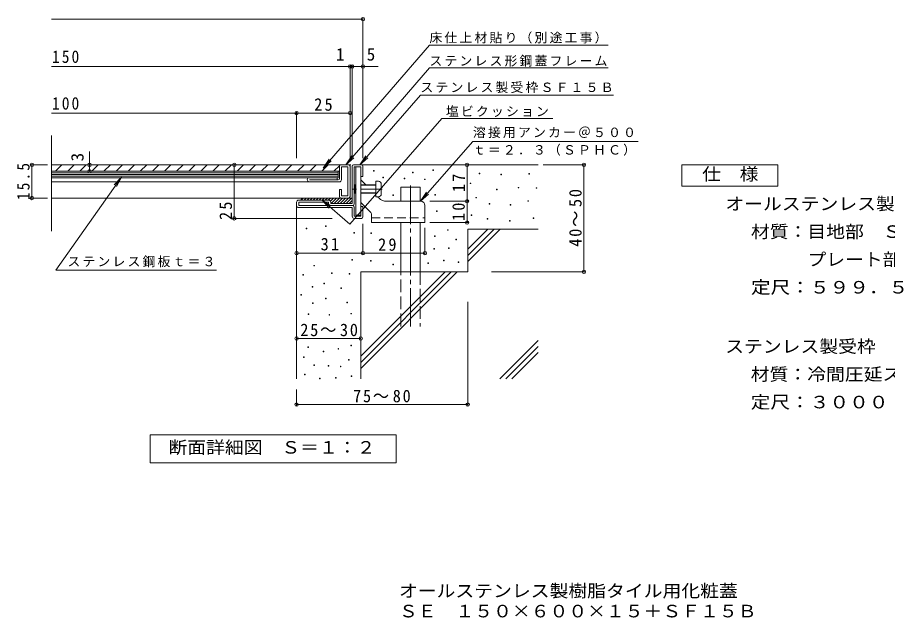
# Model space of a CAD drawing. Units: millimetres, scale not verified. Extents: x -317 to 295, y -274 to 245.
# Drawn here: x -317.3 to 89.5, y -273.9 to 6.5 of the extents above; entities that cross this region are included whole.
import ezdxf
from ezdxf.enums import TextEntityAlignment as Align

# ---------------------------------------------------------------- set-up
doc = ezdxf.new("R2010")
doc.units = ezdxf.units.MM
doc.header["$LTSCALE"] = 2
doc.header["$PDMODE"] = 32
doc.header["$PDSIZE"] = 1.6
for name, pattern in [('CHAIN1', [8, 5, -1, 1, -1]), ('CHAIN2', [12, 9, -1, 1, -1]), ('DASHED2', [3, 2, -1]), ('DASHED3', [4, 3, -1])]:
    doc.linetypes.add(name, pattern=pattern)
for name, color, linetype, lineweight in [('D-0', 7, 'Continuous', 9), ('D-1', 2, 'Continuous', 9), ('D-2', 3, 'Continuous', 9), ('D-3', 3, 'Continuous', 9), ('D-4', 7, 'Continuous', 9), ('D-5', 7, 'Continuous', 9), ('D-6', 6, 'Continuous', 9), ('D-9', 4, 'Continuous', 9), ('D-A', 2, 'Continuous', 9)]:
    doc.layers.add(name, color=color, linetype=linetype, lineweight=lineweight)
doc.layers.add('F-4', color=2, linetype='Continuous')
doc.styles.add('ＭＳ ゴシック', font='')
doc.styles.get('ＭＳ ゴシック').set_extended_font_data('MS Gothic')

msp = doc.modelspace()

# ---------------------------------------------------------------- linework, layer by layer
at = {"layer": 'D-0'}
for points in [[(-150.731, -65.241), (-150.731, -64.941), (-150.431, -64.941), (-150.431, -65.241)], [(-123.044, -64.946), (-123.044, -64.646), (-122.744, -64.646), (-122.744, -64.946)], [(-146.482, -68.401), (-146.482, -68.101), (-146.182, -68.101), (-146.182, -68.401)], [(-136.444, -68.926), (-136.444, -68.626), (-136.144, -68.626), (-136.144, -68.926)], [(-132.556, -66.026), (-132.556, -65.726), (-132.256, -65.726), (-132.256, -66.026)], [(-126.967, -69.261), (-126.967, -68.961), (-126.667, -68.961), (-126.667, -69.261)], [(-101.387, -66.525), (-101.387, -66.225), (-101.087, -66.225), (-101.087, -66.525)], [(-91.236, -67.066), (-91.236, -66.766), (-90.936, -66.766), (-90.936, -67.066)], [(-78.242, -66.66), (-78.242, -66.36), (-77.942, -66.36), (-77.942, -66.66)], [(-105.557, -71.13), (-105.557, -70.83), (-105.257, -70.83), (-105.257, -71.13)], [(-83.115, -73.157), (-83.115, -72.857), (-82.815, -72.857), (-82.815, -73.157)], [(-74.757, -73.309), (-74.757, -73.009), (-74.457, -73.009), (-74.457, -73.309)], [(-141.708, -76.617), (-141.708, -76.317), (-141.408, -76.317), (-141.408, -76.617)], [(-122.095, -76.486), (-122.095, -76.186), (-121.795, -76.186), (-121.795, -76.486)], [(-93.228, -73.943), (-93.228, -73.643), (-92.928, -73.643), (-92.928, -73.943)], [(-102.921, -77.822), (-102.921, -77.522), (-102.621, -77.522), (-102.621, -77.822)], [(-96.65, -80.736), (-96.65, -80.436), (-96.35, -80.436), (-96.35, -80.736)], [(-86.854, -81.206), (-86.854, -80.906), (-86.554, -80.906), (-86.554, -81.206)], [(-78.648, -79.383), (-78.648, -79.083), (-78.348, -79.083), (-78.348, -79.383)], [(-121.31, -84.201), (-121.31, -83.901), (-121.01, -83.901), (-121.01, -84.201)], [(-105.066, -86.066), (-105.066, -85.766), (-104.766, -85.766), (-104.766, -86.066)], [(-97.597, -87.775), (-97.597, -87.475), (-97.297, -87.475), (-97.297, -87.775)], [(-87.156, -88.72), (-87.156, -88.42), (-86.856, -88.42), (-86.856, -88.72)], [(-76.212, -87.369), (-76.212, -87.068), (-75.912, -87.068), (-75.912, -87.369)], [(-182.255, -92.226), (-182.255, -91.926), (-181.955, -91.926), (-181.955, -92.226)], [(-173.266, -91.121), (-173.266, -90.821), (-172.966, -90.821), (-172.966, -91.121)], [(-116.249, -92.928), (-116.249, -92.628), (-115.949, -92.628), (-115.949, -92.928)], [(-159.924, -94.198), (-159.924, -93.898), (-159.624, -93.898), (-159.624, -94.198)], [(-152.101, -94.414), (-152.101, -94.114), (-151.801, -94.114), (-151.801, -94.414)], [(-122.227, -95.78), (-122.227, -95.48), (-121.927, -95.48), (-121.927, -95.78)], [(-112.354, -97.36), (-112.354, -97.06), (-112.054, -97.06), (-112.054, -97.36)], [(-122.622, -101.704), (-122.622, -101.404), (-122.322, -101.404), (-122.322, -101.704)], [(-115.731, -101.476), (-115.731, -101.176), (-115.431, -101.176), (-115.431, -101.476)], [(-178.701, -109.602), (-178.701, -109.302), (-178.401, -109.302), (-178.401, -109.602)], [(-160.929, -106.838), (-160.929, -106.538), (-160.629, -106.538), (-160.629, -106.838)], [(-152.214, -107.358), (-152.214, -107.058), (-151.914, -107.058), (-151.914, -107.358)], [(-141.707, -109.083), (-141.707, -108.783), (-141.407, -108.783), (-141.407, -109.083)], [(-125.387, -108.418), (-125.387, -108.118), (-125.087, -108.118), (-125.087, -108.418)], [(-118.105, -107.216), (-118.105, -106.916), (-117.805, -106.916), (-117.805, -107.216)], [(-111.17, -108.023), (-111.17, -107.723), (-110.87, -107.723), (-110.87, -108.023)], [(-183.864, -113.947), (-183.864, -113.646), (-183.564, -113.646), (-183.564, -113.947)], [(-170.407, -113.157), (-170.407, -112.857), (-170.107, -112.857), (-170.107, -113.157)], [(-162.114, -113.387), (-162.114, -113.087), (-161.814, -113.087), (-161.814, -113.387)], [(-173.962, -117.896), (-173.962, -117.596), (-173.662, -117.596), (-173.662, -117.896)], [(-179.49, -119.475), (-179.49, -119.175), (-179.19, -119.175), (-179.19, -119.475)], [(-166.063, -120.101), (-166.063, -119.801), (-165.763, -119.801), (-165.763, -120.101)], [(-184.731, -123.274), (-184.731, -122.974), (-184.431, -122.974), (-184.431, -123.274)], [(-173.172, -125.004), (-173.172, -124.704), (-172.872, -124.704), (-172.872, -125.004)], [(-179.293, -127.176), (-179.293, -126.876), (-178.993, -126.876), (-178.993, -127.176)], [(-163.299, -126.815), (-163.299, -126.515), (-162.999, -126.515), (-162.999, -126.815)], [(-181.268, -132.31), (-181.268, -132.01), (-180.967, -132.01), (-180.967, -132.31)], [(-171.592, -132.508), (-171.592, -132.208), (-171.292, -132.208), (-171.292, -132.508)], [(-161.346, -132.021), (-161.346, -131.721), (-161.046, -131.721), (-161.046, -132.021)], [(-181.465, -147.677), (-181.465, -147.377), (-181.165, -147.377), (-181.165, -147.677)], [(-174.357, -149.651), (-174.357, -149.351), (-174.056, -149.351), (-174.056, -149.651)], [(-167.387, -148.419), (-167.387, -148.119), (-167.087, -148.119), (-167.087, -148.419)], [(-161.324, -146.887), (-161.324, -146.587), (-161.024, -146.587), (-161.024, -146.887)], [(-183.487, -152.416), (-183.487, -152.116), (-183.187, -152.116), (-183.187, -152.416)], [(-162.509, -153.601), (-162.509, -153.301), (-162.209, -153.301), (-162.209, -153.601)], [(-178.677, -156.131), (-178.677, -155.831), (-178.377, -155.831), (-178.377, -156.131)], [(-171.987, -156.365), (-171.987, -156.065), (-171.687, -156.065), (-171.687, -156.365)], [(-166.292, -156.69), (-166.292, -156.39), (-165.992, -156.39), (-165.992, -156.69)], [(-183.045, -160.475), (-183.045, -160.175), (-182.745, -160.175), (-182.745, -160.475)], [(-176.099, -162.335), (-176.099, -162.035), (-175.799, -162.035), (-175.799, -162.335)], [(-168.572, -162.033), (-168.572, -161.733), (-168.272, -161.733), (-168.272, -162.033)], [(-161.253, -161.243), (-161.253, -160.943), (-160.953, -160.943), (-160.953, -161.243)]]:
    msp.add_lwpolyline(points, close=True, dxfattribs=at)
at = {"layer": 'D-1'}
for p, q in [((-160.756, -80.335), (-160.756, -62.935)), ((-160.156, -62.335), (-156.356, -62.335)), ((-159.756, -80.335), (-159.756, -63.335)), ((-159.756, -63.335), (-156.756, -63.335)), ((-155.756, -62.935), (-155.756, -67.835)), ((-186.756, -81.335), (-186.756, -79.835)), ((-171.756, -78.835), (-185.756, -78.835)), ((-185.756, -81.335), (-185.756, -79.835)), ((-171.756, -79.835), (-185.756, -79.835)), ((-160.756, -81.335), (-185.756, -81.335)), ((-171.756, -80.335), (-171.756, -79.835)), ((-170.756, -79.835), (-170.756, -80.335)), ((-160.756, -80.335), (-170.756, -80.335)), ((-185.756, -82.335), (-160.756, -82.335)), ((-160.756, -86.335), (-160.756, -82.335)), ((-159.756, -82.335), (-159.756, -86.335)), ((-155.756, -81.835), (-156.756, -81.835)), ((-156.756, -86.335), (-156.756, -81.835)), ((-155.756, -86.735), (-155.756, -81.835)), ((-159.756, -86.335), (-156.756, -86.335)), ((-159.756, -87.335), (-156.356, -87.335))]:
    msp.add_line(p, q, dxfattribs=at)
msp.add_lwpolyline([(-155.756, -67.835), (-156.756, -67.835), (-156.756, -63.335)], dxfattribs=at)
for centre, radius, start, end in [((-160.156, -62.935), 0.6, 90, 180), ((-156.356, -62.935), 0.6, 0, 90), ((-185.756, -79.835), 1, 90, 180), ((-185.756, -81.335), 1, 180, 270), ((-171.756, -79.835), 1, 0, 90), ((-170.756, -80.335), 1, 180, 270), ((-160.756, -80.335), 1, 270, 0), ((-160.756, -82.335), 1, 0, 90), ((-159.756, -86.335), 1, 180, 270), ((-156.356, -86.735), 0.6, 270, 0)]:
    msp.add_arc(centre, radius, start, end, dxfattribs=at)
at = {"layer": 'D-2'}
for p, q in [((-301.29, -93.384), (-301.29, -48.595)), ((-162.456, -62.335), (-166.056, -62.335)), ((-165.756, -63.335), (-165.756, -69.335)), ((-162.756, -63.335), (-165.756, -63.335)), ((-162.756, -76.835), (-162.756, -63.335)), ((-161.756, -63.035), (-161.756, -77.135)), ((-167.756, -68.335), (-167.756, -69.335)), ((-301.29, -70.335), (-166.756, -70.335)), ((-167.256, -69.335), (-180.756, -69.335)), ((-166.756, -73.835), (-165.756, -73.835)), ((-166.756, -77.135), (-166.756, -73.835)), ((-165.756, -73.835), (-165.756, -76.835)), ((-165.756, -76.835), (-162.756, -76.835)), ((-162.456, -77.835), (-301.29, -77.835))]:
    msp.add_line(p, q, dxfattribs=at)
at = {"layer": 'D-2', "color": 4}
for p, q in [((-301.29, -65.335), (-166.756, -65.335)), ((-301.29, -66.085), (-167.256, -66.085)), ((-301.29, -66.835), (-167.256, -66.835)), ((-301.29, -67.585), (-167.256, -67.585)), ((-301.29, -68.335), (-167.256, -68.335)), ((-167.256, -65.335), (-167.256, -68.335))]:
    msp.add_line(p, q, dxfattribs=at)
at = {"layer": 'D-2'}
msp.add_lwpolyline([(-301.29, -62.335), (-166.756, -62.335), (-166.756, -68.835)], dxfattribs=at)
for centre, radius, start, end in [((-166.056, -63.035), 0.7, 90, 180), ((-162.456, -63.035), 0.7, 0, 90), ((-180.756, -69.335), 1, 90, 270), ((-167.256, -68.835), 0.5, 270, 0), ((-166.756, -69.335), 1, 270, 0), ((-166.056, -77.135), 0.7, 180, 270), ((-162.456, -77.135), 0.7, 270, 0)]:
    msp.add_arc(centre, radius, start, end, dxfattribs=at)
at = {"layer": 'D-3'}
for p, q in [((-159.056, -63.335), (-159.056, -85.835)), ((-159.056, -63.335), (-156.756, -63.335)), ((-156.756, -63.335), (-156.756, -85.835)), ((-154.456, -71.635), (-156.756, -69.335)), ((-148.221, -77.87), (-148.856, -77.235)), ((-152.342, -84.285), (-156.756, -79.87)), ((-128.756, -79.335), (-144.685, -79.335)), ((-126.756, -81.335), (-126.756, -89.335)), ((-159.056, -85.835), (-156.756, -85.835)), ((-151.756, -85.699), (-151.756, -89.335)), ((-151.756, -89.335), (-126.756, -89.335))]:
    msp.add_line(p, q, dxfattribs=at)
at = {"layer": 'D-3', "linetype": 'CHAIN1'}
msp.add_line((-146.769, -73.635), (-160.503, -73.635), dxfattribs=at)
at = {"layer": 'D-3', "linetype": 'DASHED2'}
msp.add_line((-151.756, -87.035), (-126.756, -87.035), dxfattribs=at)
at = {"layer": 'D-3'}
for centre, radius, start, end in [((-144.685, -74.335), 5, 225, 270), ((-128.756, -81.335), 2, 0, 90), ((-153.756, -85.699), 2, 0, 45.00024)]:
    msp.add_arc(centre, radius, start, end, dxfattribs=at)
at = {"layer": 'D-4'}
for p, q in [((-301.29, 5.739), (-155.756, 5.739)), ((-155.756, -59.244), (-155.756, 6.339)), ((-161.756, -59.244), (-161.756, -15.801)), ((-160.756, -59.244), (-160.756, -15.801)), ((-301.29, -16.401), (-148.539, -16.401)), ((-301.29, -38.151), (-186.756, -38.151)), ((-186.756, -59.244), (-186.756, -37.551)), ((-186.756, -38.151), (-161.756, -38.151)), ((-283.55, -65.335), (-283.55, -56.042)), ((-303.231, -62.335), (-311.058, -62.335)), ((-310.458, -77.835), (-310.458, -62.335)), ((-161.385, -62.335), (-216.453, -62.335)), ((-215.853, -87.335), (-215.853, -62.335)), ((-107.042, -79.335), (-107.042, -62.335)), ((-71.55, -62.335), (-51.819, -62.335)), ((-52.419, -112.335), (-52.419, -62.335)), ((-303.231, -77.835), (-311.058, -77.835)), ((-124.391, -79.335), (-106.441, -79.335)), ((-107.042, -89.335), (-107.042, -79.335)), ((-170.127, -87.335), (-216.453, -87.335)), ((-124.391, -89.335), (-106.441, -89.335)), ((-155.756, -89.928), (-155.756, -104.197)), ((-126.756, -91.7), (-126.756, -104.197)), ((-155.756, -103.597), (-186.756, -103.597)), ((-155.756, -103.597), (-126.756, -103.597)), ((-95.6, -112.335), (-51.819, -112.335)), ((-106.756, -126.31), (-106.756, -174.951)), ((-186.756, -143.459), (-156.756, -143.459)), ((-186.756, -167.335), (-186.756, -174.951)), ((-186.756, -174.351), (-106.756, -174.351))]:
    msp.add_line(p, q, dxfattribs=at)
for p in [(-155.756, 5.739), (-161.756, -16.401), (-160.756, -16.401), (-155.756, -16.401), (-186.756, -38.151), (-161.756, -38.151), (-310.458, -62.335), (-283.55, -62.335), (-283.55, -65.335), (-215.853, -62.335), (-107.042, -62.335), (-52.419, -62.335), (-310.458, -77.835), (-107.042, -79.335), (-215.853, -87.335), (-107.042, -89.335), (-186.756, -103.597), (-155.756, -103.597), (-126.756, -103.597), (-52.419, -112.335), (-186.756, -143.459), (-156.756, -143.459), (-186.756, -174.351), (-106.756, -174.351)]:
    msp.add_point(p, dxfattribs=at)
at = {"layer": 'D-5'}
for p, q in [((-124.652, -6.389), (-174.256, -63.837)), ((-124.652, -6.389), (-41.076, -6.389)), ((-124.652, -17.086), (-163.723, -62.335)), ((-124.652, -17.086), (-41.076, -17.086)), ((-128.786, -29.753), (-157.145, -62.335)), ((-128.786, -29.753), (-38.628, -29.753)), ((-118.887, -40.725), (-161.853, -90.09)), ((-118.887, -40.725), (-67.011, -40.725)), ((-174.256, -63.837), (-171.51, -59.659)), ((-174.256, -63.837), (-170.522, -60.512)), ((-163.723, -62.335), (-160.977, -58.156)), ((-163.723, -62.335), (-159.989, -59.009)), ((-157.145, -62.335), (-154.383, -58.167)), ((-157.145, -62.335), (-153.398, -59.024)), ((-299.263, -111.555), (-268.572, -68.068)), ((-268.572, -68.068), (-271.963, -71.742)), ((-268.572, -68.068), (-270.897, -72.495)), ((-128.756, -79.335), (-125.994, -75.167)), ((-128.756, -79.335), (-125.009, -76.024)), ((-174.863, -78.767), (-170.695, -81.529)), ((-299.263, -111.555), (-224.211, -111.555))]:
    msp.add_line(p, q, dxfattribs=at)
at = {"layer": 'D-5', "color": 2}
for p, q in [((-6.732, -62.335), (38.268, -62.335)), ((-6.732, -72.335), (-6.732, -62.335)), ((38.268, -62.335), (38.268, -72.335)), ((38.268, -72.335), (-6.732, -72.335))]:
    msp.add_line(p, q, dxfattribs=at)
at = {"layer": 'D-5'}
for points in [[(-128.756, -79.335), (-104.407, -51.359), (-27.066, -51.359)], [(-161.853, -90.09), (-174.863, -78.767), (-171.552, -82.514)]]:
    msp.add_lwpolyline(points, dxfattribs=at)
at = {"layer": 'D-5', "color": 2}
msp.add_lwpolyline([(-255.155, -201.523), (-255.155, -188.523), (-140.155, -188.523), (-140.155, -201.523)], close=True, dxfattribs=at)
at = {"layer": 'D-6'}
for p, q in [((-156.356, -62.335), (-73.756, -62.335)), ((-138.056, -72.835), (-129.056, -72.835)), ((-138.056, -79.335), (-138.056, -72.835)), ((-129.056, -79.335), (-129.056, -72.835)), ((-186.756, -81.335), (-186.756, -162.335)), ((-138.056, -112.335), (-138.056, -89.335)), ((-129.056, -112.335), (-129.056, -89.335)), ((-106.756, -92.335), (-73.756, -92.335)), ((-106.756, -92.335), (-106.756, -112.335)), ((-106.756, -101.803), (-97.288, -92.335)), ((-106.756, -104.631), (-94.46, -92.335)), ((-106.756, -107.459), (-91.632, -92.335)), ((-156.756, -112.335), (-156.756, -162.335)), ((-156.756, -112.335), (-106.756, -112.335)), ((-156.756, -151.802), (-117.288, -112.335)), ((-156.756, -154.63), (-114.46, -112.335)), ((-156.756, -157.459), (-111.632, -112.335)), ((-91.75, -162.335), (-73.756, -144.341)), ((-88.922, -162.335), (-73.756, -147.169)), ((-86.094, -162.335), (-73.756, -149.997))]:
    msp.add_line(p, q, dxfattribs=at)
at = {"layer": 'D-6', "linetype": 'CHAIN2'}
msp.add_line((-133.556, -72.019), (-133.556, -137.835), dxfattribs=at)
at = {"layer": 'D-6', "linetype": 'DASHED3'}
for p, q in [((-138.056, -137.835), (-138.056, -112.335)), ((-129.056, -112.335), (-129.056, -137.835))]:
    msp.add_line(p, q, dxfattribs=at)
at = {"layer": 'D-9'}
for p, q in [((-183.68, -77.835), (-184.68, -78.835)), ((-183.756, -77.835), (-160.756, -77.835)), ((-182.266, -77.835), (-183.265, -78.835)), ((-180.851, -77.835), (-181.851, -78.835)), ((-179.437, -77.835), (-180.437, -78.835)), ((-178.023, -77.835), (-179.023, -78.835)), ((-176.609, -77.835), (-177.609, -78.835)), ((-175.195, -77.835), (-176.194, -78.835)), ((-173.78, -77.835), (-174.78, -78.835)), ((-172.366, -77.835), (-173.366, -78.835)), ((-170.952, -77.835), (-171.952, -78.835)), ((-169.538, -77.835), (-170.948, -79.246)), ((-168.123, -77.835), (-170.623, -80.335)), ((-166.709, -77.835), (-169.209, -80.335)), ((-165.295, -77.835), (-167.795, -80.335)), ((-163.881, -77.835), (-166.381, -80.335)), ((-162.467, -77.835), (-164.966, -80.335)), ((-161.052, -77.835), (-163.552, -80.335)), ((-160.756, -78.953), (-162.138, -80.335))]:
    msp.add_line(p, q, dxfattribs=at)
msp.add_arc((-183.756, -78.835), 1, 90, 180, dxfattribs=at)
at = {"layer": 'D-A'}
for p, q in [((-299.412, -65.335), (-296.412, -62.335)), ((-293.755, -65.335), (-290.755, -62.335)), ((-288.098, -65.335), (-285.098, -62.335)), ((-282.441, -65.335), (-279.441, -62.335)), ((-276.784, -65.335), (-273.785, -62.335)), ((-271.127, -65.335), (-268.128, -62.335)), ((-265.471, -65.335), (-262.471, -62.335)), ((-259.814, -65.335), (-256.814, -62.335)), ((-254.157, -65.335), (-251.157, -62.335)), ((-248.5, -65.335), (-245.5, -62.335)), ((-242.843, -65.335), (-239.843, -62.335)), ((-237.186, -65.335), (-234.187, -62.335)), ((-231.529, -65.335), (-228.53, -62.335)), ((-225.872, -65.335), (-222.873, -62.335)), ((-220.216, -65.335), (-217.216, -62.335)), ((-214.559, -65.335), (-211.559, -62.335)), ((-208.902, -65.335), (-205.902, -62.335)), ((-203.245, -65.335), (-200.245, -62.335)), ((-197.588, -65.335), (-194.588, -62.335)), ((-191.931, -65.335), (-188.932, -62.335)), ((-186.274, -65.335), (-183.275, -62.335)), ((-180.618, -65.335), (-177.618, -62.335)), ((-174.961, -65.335), (-171.961, -62.335)), ((-169.304, -65.335), (-166.756, -62.787))]:
    msp.add_line(p, q, dxfattribs=at)
at = {"layer": 'D-A', "color": 7}
for p, q in [((-159.056, -71.885), (-159.756, -71.885)), ((-159.056, -71.635), (-159.506, -71.635)), ((-149.756, -71.635), (-156.756, -71.635)), ((-149.756, -71.885), (-156.756, -71.885)), ((-147.156, -75.935), (-147.156, -71.335)), ((-159.506, -75.635), (-159.756, -75.385)), ((-159.056, -75.385), (-159.756, -75.385)), ((-159.056, -75.635), (-159.506, -75.635)), ((-149.756, -75.385), (-156.756, -75.385)), ((-149.756, -75.635), (-156.756, -75.635)), ((-148.456, -77.235), (-149.756, -77.235))]:
    msp.add_line(p, q, dxfattribs=at)
for points in [[(-159.506, -75.635), (-159.506, -71.635), (-159.756, -71.885)], [(-148.456, -70.035), (-149.756, -70.035), (-149.756, -77.235)]]:
    msp.add_lwpolyline(points, dxfattribs=at)
for centre, start, end in [((-148.456, -71.335), 0, 90), ((-148.456, -75.935), 270, 0)]:
    msp.add_arc(centre, 1.3, start, end, dxfattribs=at)

# ---------------------------------------------------------------- texts
at = {"layer": 'D-4', "color": 2, "style": 'ＭＳ ゴシック'}
for s, p in [('1', (-168.345, -15.401)), ('5', (-153.974, -15.401))]:
    msp.add_text(s, height=5.865, dxfattribs=at).set_placement(p, align=Align.BOTTOM_LEFT)
msp.add_text('3', height=5.865, rotation=90, dxfattribs=at).set_placement((-284.55, -60.749), align=Align.BOTTOM_LEFT)
at = {"layer": 'D-4', "color": 2, "char_height": 5.865, "attachment_point": 7, "style": 'ＭＳ ゴシック'}
for s, insert in [('\\T1.27;\\W0.9;150', (-301.061, -14.809)), ('\\T1.27;\\W0.9;100', (-301.061, -36.616)), ('\\T1.27;\\W0.95;25', (-178.506, -37.151)), ('\\T1.27;\\W0.95;31', (-175.506, -102.397)), ('\\T1.22;\\W0.95;25～30', (-185.006, -142.459)), ('\\T1.22;\\W0.95;75～80', (-160.33, -173.351))]:
    msp.add_mtext(s, dxfattribs=dict(at, insert=insert))
for s, insert, rotation in [('\\T1.28;\\W0.9;15.5', (-311.458, -78.835), 90), ('\\T1.27;\\W0.95;17', (-108.042, -75.085), 90), ('\\T1.22;\\W0.95;40～50', (-53.419, -100.585), 90), ('\\T1.27;\\W0.95;25', (-216.853, -88.108), 90), ('\\T1.27;\\W0.95;10', (-108.042, -88.585), 90), ('\\T1.27;\\W0.95;29', (-148.64, -102.597), 0.001)]:
    msp.add_mtext(s, dxfattribs=dict(at, insert=insert, rotation=rotation))
at = {"layer": 'D-5', "color": 2, "style": 'ＭＳ ゴシック'}
for s, width, p in [('仕\u3000様', 1.1, (2.768, -71.335)), ('オールステンレス製樹脂タイル用化粧蓋\u3000ＳＥ\u3000１５０×６００×１５', 1.1, (13.686, -85.229)), ('材質：目地部\u3000ＳＵＳ３０４\u3000ｔ＝１．０', 1.1, (25.628, -98.229)), ('\u3000\u3000\u3000プレート部\u3000ＳＵＳ３０４（ｔ＝３）', 1.1, (25.628, -111.229)), ('定尺：５９９．５', 1.15, (25.628, -124.229)), ('ステンレス製受枠\u3000ＳＦ１５Ｂ', 1.1, (13.596, -151.871)), ('材質：冷間圧延ステンレス鋼板（ＳＵＳ３０４－２Ｂ）', 1.1, (25.539, -164.871)), ('定尺：３０００', 1.15, (25.539, -177.871)), ('断面詳細図\u3000Ｓ＝１：２', 1.1, (-246.655, -199.023))]:
    msp.add_text(s, height=5.865, dxfattribs=dict(at, width=width)).set_placement(p, align=Align.BOTTOM_LEFT)
at = {"layer": 'D-5', "char_height": 4.399, "attachment_point": 7, "style": 'ＭＳ ゴシック'}
for s, insert in [('\\T1.17;床仕上材貼り（別途工事）', (-124.652, -5.667)), ('\\T1.17;ステンレス形鋼蓋フレーム', (-124.652, -16.472)), ('\\T1.17;ステンレス製受枠ＳＦ１５Ｂ', (-128.858, -28.801)), ('\\T1.17;塩ビクッション', (-116.961, -40.021)), ('\\T1.17;溶接用アンカー＠５００', (-104.319, -49.866)), ('\\T1.17;ｔ＝２．３（ＳＰＨＣ）', (-104.319, -58.111)), ('\\T1.17;ステンレス鋼板ｔ＝３', (-293.865, -110.178))]:
    msp.add_mtext(s, dxfattribs=dict(at, insert=insert))
at = {"layer": 'F-4', "style": 'ＭＳ ゴシック', "width": 1.1}
for s, p in [('オールステンレス製樹脂タイル用化粧蓋', (-138.9, -266.072)), ('ＳＥ\u3000１５０×６００×１５＋ＳＦ１５Ｂ', (-138.9, -275.521))]:
    msp.add_text(s, height=5.865, dxfattribs=at).set_placement(p, align=Align.BOTTOM_LEFT)

doc.saveas('drawing.dxf')
